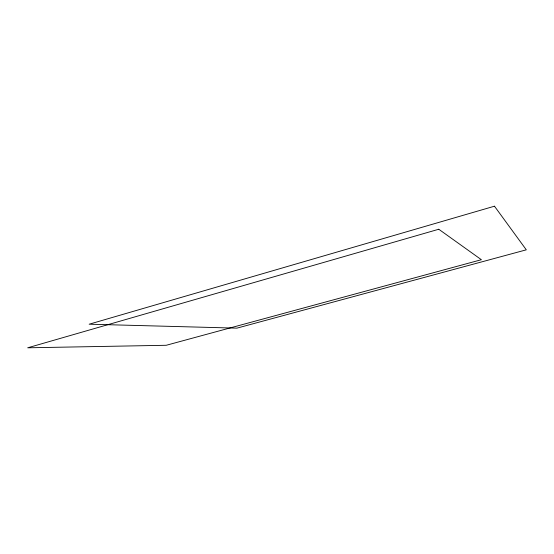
<?xml version="1.0" encoding="UTF-8"?>
<svg xmlns="http://www.w3.org/2000/svg" width="554" height="554" viewBox="0 0 554 554"><rect width="100%" height="100%" fill="white"/><g stroke="black" fill="none" stroke-linecap="round" stroke-linejoin="round"><path stroke-width="0.83" d="M494.473 206.199L89.173 324.208L236.904 328.148L526.3 249.826L494.473 206.199M438.768 229.245L27.7 347.801L166.235 345.281L481.384 259.708L438.768 229.245"/></g></svg>
